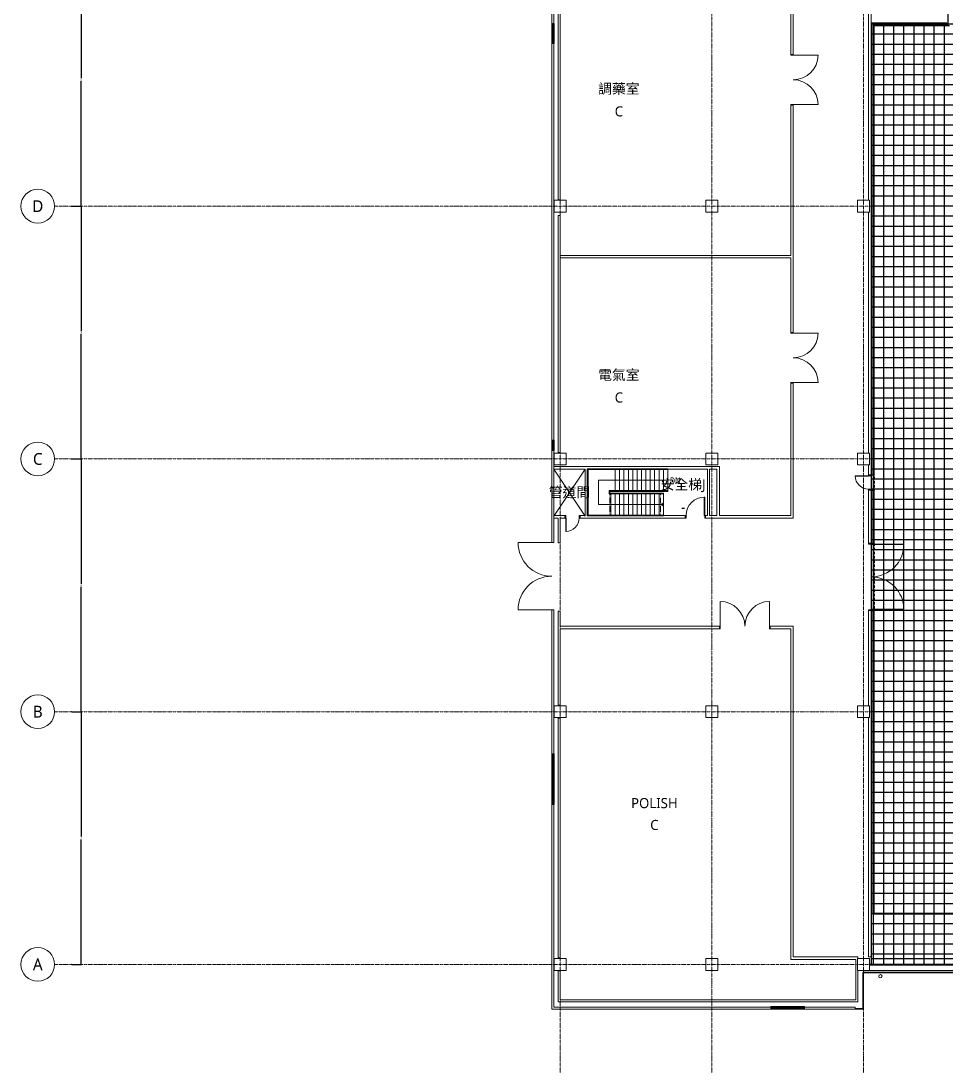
# Model space of a CAD drawing. Extents: x -32000 to 290600, y -96057 to 131250.
# Drawn here: x -32000 to 22900, y -6033 to 55995 of the extents above; entities that cross this region are included whole.
import ezdxf
from ezdxf.enums import TextEntityAlignment as Align

# ---------------------------------------------------------------- set-up
doc = ezdxf.new("R2010")
doc.units = 0
for name, pattern in [('H12PL3$0$HIDDEN', [0.4, 0.3, -0.1]), ('H12PL3$0$JJP_三點線', [0.9, 0.3, -0.15, 0, -0.15, 0, -0.15, 0, -0.15]), ('H12PL3$0$JJP_虛線(退縮線、投影線、地下室範圍、非屬本工程、圖面分區)', [0.45, 0.3, -0.15]), ('XFDP30-200K$0$HIDDEN2', [0.1875, 0.125, -0.0625])]:
    doc.linetypes.add(name, pattern=pattern)
for name, color, linetype in [('H12PL3$0$A-DIM', 252, 'Continuous'), ('H12PL3$0$A-OBJE-2D', 252, 'Continuous'), ('H12PL3$0$A-OBJE-MEP', 252, 'Continuous'), ('H12PL3$0$A-STRS', 252, 'Continuous'), ('H12PL3$0$A-TEXT', 252, 'Continuous'), ('H12PL3$0$A-WALL-EX', 252, 'Continuous'), ('H12PL3$0$A-WALL-IN', 252, 'Continuous'), ('H12PL3$0$A-ZONE', 252, 'Continuous'), ('H12PL3$0$Door', 252, 'Continuous'), ('H12PL3$0$S-COL', 252, 'Continuous'), ('H12PL3$0$S-GRID', 252, 'Continuous'), ('H12PL3$0$Window', 252, 'Continuous'), ('XFDP30-200K$0$A-Partition-Col (200K)', 1, 'Continuous'), ('XFDP30-200K$0$A-W-P1S (200K)', 2, 'Continuous'), ('XFDP30-200K$0$A-W-R1 (Rockwool) (200K)', 2, 'Continuous'), ('XFDR30-200K$0$A-R-Plan(200K)', 141, 'Continuous')]:
    doc.layers.add(name, color=color, linetype=linetype)
doc.layers.add('XFDP30-200K$0$A-Area (200K)', color=7, linetype='Continuous', plot=False)
doc.layers.add('XFDR30-200K$0$A-Area (200K)', color=171, linetype='Continuous', plot=False)
doc.styles.add('H12PL3$0$dim-txt', font='isocp.shx', dxfattribs={"width": 0.7, "bigfont": 'chineset.shx'})
doc.styles.add('H12PL3$0$Standard', font='', dxfattribs={"width": 0.8})
doc.styles.get('H12PL3$0$Standard').set_extended_font_data('Microsoft JhengHei')
doc.dimstyles.new('H12PL3$0$ARCH-dim-200MM', dxfattribs={"dimscale": 200, "dimtxt": 0.3, "dimasz": 0.1, "dimexe": 0.1, "dimexo": 0.1, "dimgap": 0.05, "dimtad": 1, "dimdec": 0, "dimlfac": 10, "dimrnd": 0.5, "dimdsep": 46, "dimtxsty": 'H12PL3$0$dim-txt', "dimblk": 'H12PL3$0$_Dot', "dimcen": 2, "dimclrd": 256, "dimclre": 256, "dimclrt": 256, "dimadec": 0, "dimazin": 0, "dimtfac": 1, "dimtix": 1, "dimtmove": 2, "dimatfit": 3, "dimldrblk": 'H12PL3$0$_OBLIQUE', "dimfxl": 1, "dimtvp": 1, "dimtolj": 1, "dimarcsym": 0})

# ---------------------------------------------------------------- blocks, each defined once
blk = doc.blocks.new('*D114')
at = {"layer": 'DEFPOINTS', "color": 0, "linetype": 'Continuous', "transparency": 16777216}
for p in [(-29000, 60000), (-29000, 45000), (-28420, 45000)]:
    blk.add_point(p, dxfattribs=at)
at = {"layer": 'H12PL3$0$A-DIM', "linetype": 'Continuous', "lineweight": -2, "transparency": 16777216}
for p, q in [((-28980, 60000), (-28400, 60000)), ((-28420, 59980), (-28420, 52588)), ((-28420, 45020), (-28420, 52412)), ((-28980, 45000), (-28400, 45000))]:
    blk.add_line(p, q, dxfattribs=at)
at = {"layer": 'H12PL3$0$A-DIM', "linetype": 'Continuous', "lineweight": 0, "transparency": 16777216, "insert": (-28420, 52500), "char_height": 60, "attachment_point": 5, "rotation": 90, "style": 'H12PL3$0$dim-txt'}
blk.add_mtext('\\A1;150000', dxfattribs=at)
blk = doc.blocks.new('H12PL3$0$_Dot')
blk = doc.blocks.new('H12PL3$0$_OBLIQUE')
at = {"color": 0, "linetype": 'ByBlock', "lineweight": -2}
blk.add_line((-0.5, -0.5), (0.5, 0.5), dxfattribs=at)
blk = doc.blocks.new('*D115')
at = {"layer": 'DEFPOINTS', "color": 0, "linetype": 'Continuous', "transparency": 16777216}
for p in [(-29000, 45000), (-29000, 30000), (-28420, 30000)]:
    blk.add_point(p, dxfattribs=at)
at = {"layer": 'H12PL3$0$A-DIM', "linetype": 'Continuous', "lineweight": -2, "transparency": 16777216}
for p, q in [((-28980, 45000), (-28400, 45000)), ((-28420, 44980), (-28420, 37588)), ((-28420, 30020), (-28420, 37412)), ((-28980, 30000), (-28400, 30000))]:
    blk.add_line(p, q, dxfattribs=at)
at = {"layer": 'H12PL3$0$A-DIM', "linetype": 'Continuous', "lineweight": 0, "transparency": 16777216, "insert": (-28420, 37500), "char_height": 60, "attachment_point": 5, "rotation": 90, "style": 'H12PL3$0$dim-txt'}
blk.add_mtext('\\A1;150000', dxfattribs=at)
blk = doc.blocks.new('*D116')
at = {"layer": 'DEFPOINTS', "color": 0, "linetype": 'Continuous', "transparency": 16777216}
for p in [(-29000, 30000), (-29000, 15000), (-28420, 15000)]:
    blk.add_point(p, dxfattribs=at)
at = {"layer": 'H12PL3$0$A-DIM', "linetype": 'Continuous', "lineweight": -2, "transparency": 16777216}
for p, q in [((-28980, 30000), (-28400, 30000)), ((-28420, 29980), (-28420, 22588)), ((-28420, 15020), (-28420, 22412)), ((-28980, 15000), (-28400, 15000))]:
    blk.add_line(p, q, dxfattribs=at)
at = {"layer": 'H12PL3$0$A-DIM', "linetype": 'Continuous', "lineweight": 0, "transparency": 16777216, "insert": (-28420, 22500), "char_height": 60, "attachment_point": 5, "rotation": 90, "style": 'H12PL3$0$dim-txt'}
blk.add_mtext('\\A1;150000', dxfattribs=at)
blk = doc.blocks.new('*D117')
at = {"layer": 'DEFPOINTS', "color": 0, "linetype": 'Continuous', "transparency": 16777216}
for p in [(-29000, 15000), (-29000, 0), (-28420, 0)]:
    blk.add_point(p, dxfattribs=at)
at = {"layer": 'H12PL3$0$A-DIM', "linetype": 'Continuous', "lineweight": -2, "transparency": 16777216}
for p, q in [((-28980, 15000), (-28400, 15000)), ((-28420, 14980), (-28420, 7588)), ((-28420, 20), (-28420, 7412)), ((-28980, 0), (-28400, 0))]:
    blk.add_line(p, q, dxfattribs=at)
at = {"layer": 'H12PL3$0$A-DIM', "linetype": 'Continuous', "lineweight": 0, "transparency": 16777216, "insert": (-28420, 7500), "char_height": 60, "attachment_point": 5, "rotation": 90, "style": 'H12PL3$0$dim-txt'}
blk.add_mtext('\\A1;150000', dxfattribs=at)
blk = doc.blocks.new('XFDP30-200K$0$TP1-50-Partition_Col-side')
blk.add_lwpolyline([(-2.5, -4), (-2.5, -3.9), (-2.6, -3.9), (-2.5, -3), (-2.5, -0.3), (-2.4, -0.2), (-0.7, -0.2), (-0.5, -0.2), (-0.1, -0.2), (0, -0.2), (0, -0.2), (0.5, -0.2), (0.6, -0.2), (2.4, -0.2), (2.5, -0.3), (2.5, -3), (2.6, -3.9), (2.5, -3.9), (2.5, -4), (2.7, -4), (2.7, 0), (-2.7, 0), (-2.7, -4)], close=True)
for points in [[(-1.6, -2.1), (-2.3, -2.1, 0.414213), (-2.4, -2.2), (-2.4, -3.6), (-2.5, -3.6), (-2.5, -2.2, -0.414213), (-2.3, -2), (-1.6, -2), (-1.6, -2.1)], [(1.6, -2.1), (2.3, -2.1, -0.414213), (2.4, -2.2), (2.4, -3.6), (2.5, -3.6), (2.5, -2.2, 0.414213), (2.3, -2), (1.6, -2), (1.6, -2.1)]]:
    blk.add_lwpolyline(points, format="xyb")
blk.add_lwpolyline([(2.2, -3.6), (-2.2, -3.6, -0.414214), (-2.3, -3.5), (-2.3, -2.6, -0.414214), (-2.2, -2.5), (-1.3, -2.5, 0.414214), (-1.1, -2.3), (-1.1, -2.2, 0.414214), (-1.3, -2.1), (-1.9, -2.1), (-1.9, -2.1), (-1.3, -2.1, -0.414214), (-1.2, -2.2), (-1.2, -2.3, -0.414214), (-1.3, -2.4), (-2.2, -2.4, 0.414214), (-2.4, -2.6), (-2.4, -3.5, 0.414214), (-2.2, -3.6), (2.2, -3.6, 0.414214), (2.4, -3.5), (2.4, -2.6, 0.414214), (2.2, -2.4), (1.3, -2.4, -0.414214), (1.2, -2.3), (1.2, -2.2, -0.414214), (1.3, -2.1), (1.9, -2.1), (1.9, -2.1), (1.3, -2.1, 0.414214), (1.1, -2.2), (1.1, -2.3, 0.414214), (1.3, -2.5), (2.2, -2.5, -0.414214), (2.3, -2.6), (2.3, -3.5, -0.414214)], format="xyb", close=True)
blk = doc.blocks.new('XFDP30-200K')
at = {"layer": 'XFDP30-200K$0$A-Area (200K)'}
blk.add_lwpolyline([(174600, 89650), (43650, 89650), (43650, 85450), (18450, 85450), (18450, 60390), (23000, 60390), (23000, 55815), (18449, 55815), (18449, 350), (127550, 350), (127550, -2100), (150850, -2100), (150850, 350), (174600, 350)], close=True, dxfattribs=at)
at = {"layer": 'XFDP30-200K$0$A-W-P1S (200K)'}
for p, q in [((18575, 55765), (23050, 55765)), ((18575, 29050), (18575, 55765)), ((18625, 55715), (23100, 55715)), ((18625, 29050), (18625, 55715)), ((18450, 29050), (18625, 29050)), ((18450, 28150), (18625, 28150)), ((18575, 25000), (18575, 28150)), ((18625, 25000), (18625, 28150)), ((18450, 25000), (18625, 25000)), ((18450, 21000), (18625, 21000)), ((18575, 2975), (18575, 21000)), ((18625, 3025), (18625, 21000)), ((167375, 2975, 0), (18575, 2975)), ((167375, 3025, 0), (18625, 3025))]:
    blk.add_line(p, q, dxfattribs=at)
at = {"layer": 'XFDP30-200K$0$A-W-P1S (200K)', "linetype": 'XFDP30-200K$0$HIDDEN2'}
for p, q in [((18575, 29050), (18575, 28150)), ((18625, 29050), (18625, 28150)), ((18575, 25000), (18575, 21000)), ((18625, 25000), (18625, 21000))]:
    blk.add_line(p, q, dxfattribs=at)
at = {"layer": 'XFDP30-200K$0$A-W-R1 (Rockwool) (200K)'}
for p, q in [((18350, 25, 0), (26050, 25, 0)), ((18350, -25, 0), (26050, -25, 0))]:
    blk.add_line(p, q, dxfattribs=at)
at = {"layer": 'XFDP30-200K$0$A-Partition-Col (200K)', "xscale": -10, "yscale": 10, "zscale": 10, "rotation": 90}
blk.add_blockref('XFDP30-200K$0$TP1-50-Partition_Col-side', (18350, 0, 0), dxfattribs=at)
blk = doc.blocks.new('XFDR30-200K')
at = {"layer": 'XFDR30-200K$0$A-Area (200K)', "elevation": 0}
blk.add_lwpolyline([(22950, 55865), (18449, 55865), (18450, 25), (26050, 25)], dxfattribs=at)
at = {"layer": 'XFDR30-200K$0$A-R-Plan(200K)'}
for p, q in [((174600, 55800), (18449, 55800)), ((18600, 25, 0), (18600, 55800)), ((19200, 25, 0), (19200, 55800)), ((19800, 25, 0), (19800, 55800)), ((20400, 25, 0), (20400, 55800)), ((21000, 25, 0), (21000, 55800)), ((21600, 25, 0), (21600, 55800)), ((22200, 25, 0), (22200, 55800)), ((22800, 25, 0), (22800, 55800)), ((174600, 55200), (18449, 55200)), ((174600, 54600), (18449, 54600)), ((174600, 54000), (18449, 54000)), ((174600, 53400), (18449, 53400)), ((174600, 52800), (18449, 52800)), ((174600, 52200), (18449, 52200)), ((174600, 51600), (18449, 51600)), ((174600, 51000), (18449, 51000)), ((174600, 50400), (18449, 50400)), ((174600, 49800), (18449, 49800)), ((174600, 49200), (18449, 49200)), ((174600, 48600), (18449, 48600)), ((109800, 48000), (18449, 48000)), ((109800, 47400), (18449, 47400)), ((109800, 46800), (18449, 46800)), ((109800, 46200), (18449, 46200)), ((109800, 45600), (18449, 45600)), ((126600, 45000), (18449, 45000)), ((174600, 44400), (18449, 44400)), ((174600, 43800), (18449, 43800)), ((174600, 43200), (18449, 43200)), ((174600, 42600), (18449, 42600)), ((174600, 42000), (18449, 42000)), ((174600, 41400), (18449, 41400)), ((174600, 40800), (18449, 40800)), ((174600, 40200), (18449, 40200)), ((174600, 39600), (18449, 39600)), ((174600, 39000), (18449, 39000)), ((174600, 38400), (18449, 38400)), ((174600, 37800), (18449, 37800)), ((174600, 37200), (18449, 37200)), ((174600, 36600), (18449, 36600)), ((174600, 36000), (18449, 36000)), ((174600, 35400), (18449, 35400)), ((174600, 34800), (18449, 34800)), ((174600, 34200), (18449, 34200)), ((174600, 33600), (18449, 33600)), ((174600, 33000), (18449, 33000)), ((174600, 32400), (18449, 32400)), ((174600, 31800), (18449, 31800)), ((174600, 31200), (18449, 31200)), ((174600, 30600), (18449, 30600)), ((34200, 30000), (18449, 30000)), ((174600, 29400), (18449, 29400)), ((174600, 28800), (18449, 28800)), ((174600, 28200), (18449, 28200)), ((174600, 27600), (18449, 27600)), ((174600, 27000), (18449, 27000)), ((174600, 26400), (18449, 26400)), ((174600, 25800), (18449, 25800)), ((174600, 25200), (18449, 25200)), ((174600, 24600), (18449, 24600)), ((174600, 24000), (18449, 24000)), ((174600, 23400), (18449, 23400)), ((174600, 22800), (18449, 22800)), ((174600, 22200), (18449, 22200)), ((174600, 21600), (18449, 21600)), ((174600, 21000), (18449, 21000)), ((174600, 20400), (18449, 20400)), ((174600, 19800), (18449, 19800)), ((174600, 19200), (18449, 19200)), ((174600, 18600), (18449, 18600)), ((174600, 18000), (18449, 18000)), ((174600, 17400), (18449, 17400)), ((174600, 16800), (18449, 16800)), ((174600, 16200), (18449, 16200)), ((174600, 15600), (18449, 15600)), ((126600, 15000), (18449, 15000)), ((174600, 14400), (18449, 14400)), ((174600, 13800), (18449, 13800)), ((166200, 13200), (18449, 13200)), ((166200, 12600), (18449, 12600)), ((166200, 12000), (18449, 12000)), ((166200, 11400), (18449, 11400)), ((166200, 10800), (18449, 10800)), ((166200, 10200), (18449, 10200)), ((166200, 9600), (18449, 9600)), ((166200, 9000), (18449, 9000)), ((166200, 8400), (18449, 8400)), ((166200, 7800), (18449, 7800)), ((166200, 7200), (18449, 7200)), ((166200, 6600), (18449, 6600)), ((166200, 6000), (18449, 6000)), ((166200, 5400), (18449, 5400)), ((166200, 4800), (18449, 4800)), ((166200, 4200), (18449, 4200)), ((166200, 3600), (18449, 3600)), ((166200, 3000), (18449, 3000)), ((166200, 2400), (18449, 2400)), ((166200, 1800), (18449, 1800)), ((166200, 1200), (18449, 1200)), ((166200, 600), (18449, 600))]:
    blk.add_line(p, q, dxfattribs=at)
blk = doc.blocks.new('H12PL3')
at = {"layer": 'H12PL3$0$A-OBJE-2D', "lineweight": 0}
for p, q in [((-380, 26602.5), (1475, 29400)), ((1475, 26602.5), (-380, 29400))]:
    blk.add_line(p, q, dxfattribs=at)
at = {"layer": 'H12PL3$0$A-OBJE-MEP', "lineweight": 0, "flags": 128}
blk.add_lwpolyline([(19095, -700, 1), (18905, -700, 1)], format="xyb", close=True, dxfattribs=at)
at = {"layer": 'H12PL3$0$A-OBJE-MEP', "lineweight": 0}
blk.add_circle((19000, -700), 100, dxfattribs=at)
at = {"layer": 'H12PL3$0$A-STRS', "lineweight": 0}
for p, q in [((3265, 29420), (1605, 29420)), ((1605, 29420), (1605, 26620)), ((1655, 26670), (1655, 29370)), ((1655, 29370), (3265, 29370)), ((3265, 29370), (1655, 29370)), ((1655, 29370), (1655, 26670)), ((3265, 29370), (1655, 29370)), ((1655, 29370), (1655, 26670)), ((3265, 29370), (3265, 29420)), ((6385, 29420), (3265, 29420)), ((3265, 29420), (3265, 29370)), ((3265, 29370), (6385, 29370)), ((6385, 29370), (3265, 29370)), ((3265, 29370), (3265, 28120)), ((3265, 29370), (3265, 28120)), ((3265, 28120), (3265, 29370)), ((3525, 29370), (3265, 29370)), ((3265, 29370), (3265, 28120)), ((3525, 29370), (3525, 28120)), ((3525, 28120), (3525, 29370)), ((3525, 29370), (3525, 28120)), ((3785, 29370), (3525, 29370)), ((3785, 29370), (3785, 28120)), ((3785, 28120), (3785, 29370)), ((3785, 29370), (3785, 28120)), ((4045, 29370), (3785, 29370)), ((4045, 29370), (4045, 28120)), ((4045, 28120), (4045, 29370)), ((4045, 29370), (4045, 28120)), ((4305, 29370), (4045, 29370)), ((4305, 29370), (4305, 28120)), ((4305, 28120), (4305, 29370)), ((4305, 29370), (4305, 28120)), ((4565, 29370), (4305, 29370)), ((4565, 29370), (4565, 28120)), ((4565, 28120), (4565, 29370)), ((4565, 29370), (4565, 28120)), ((4825, 29370), (4565, 29370)), ((4825, 29370), (4825, 28120)), ((4825, 28120), (4825, 29370)), ((4825, 29370), (4825, 28120)), ((5085, 29370), (4825, 29370)), ((5085, 29370), (5085, 28120)), ((5085, 28120), (5085, 29370)), ((5085, 29370), (5085, 28120)), ((5345, 29370), (5085, 29370)), ((5345, 29370), (5345, 28120)), ((5345, 28120), (5345, 29370)), ((5345, 29370), (5345, 28120)), ((5605, 29370), (5345, 29370)), ((5605, 29370), (5605, 28120)), ((5605, 28120), (5605, 29370)), ((5605, 29370), (5605, 28120)), ((5865, 29370), (5605, 29370)), ((5865, 29370), (5865, 28120)), ((5865, 28120), (5865, 29370)), ((5865, 29370), (5865, 28120)), ((6125, 29370), (5865, 29370)), ((6125, 29370), (6125, 28120)), ((6125, 28120), (6125, 29370)), ((6125, 29370), (6125, 28120)), ((6385, 29370), (6125, 29370)), ((6385, 29370), (6385, 29420)), ((6385, 28120), (6385, 29370)), ((6385, 28120), (6385, 29370)), ((2280, 27295), (2280, 28745)), ((2280, 28745), (3265, 28745)), ((3265, 28745), (6125, 28745)), ((6125, 28745), (6385, 28745)), ((3265, 28120), (2905, 28120)), ((2905, 28120), (2905, 27920)), ((2905, 27920), (2905, 28120)), ((2905, 28120), (3265, 28120)), ((2905, 27920), (2905, 28120)), ((2905, 28120), (3265, 28120)), ((2905, 27920), (3005, 27920)), ((2937.34, 27920), (2905, 27920)), ((3005, 27920), (2905, 27920)), ((3005, 27920), (2937.34, 27920)), ((2955, 27970), (2955, 28070)), ((2955, 28070), (3265, 28070)), ((3005, 27970), (2955, 27970)), ((6125, 27970), (3005, 27970)), ((3005, 27970), (3005, 27920)), ((3005, 27920), (3005, 27970)), ((3005, 27920), (6125, 27920)), ((6125, 27920), (3005, 27920)), ((3005, 26670), (3005, 27920)), ((3005, 26670), (3005, 27920)), ((3005, 26670), (3005, 27920)), ((3265, 27920), (3005, 27920)), ((3005, 27920), (3005, 26670)), ((3005, 26670), (3005, 27920)), ((3265, 28070), (3265, 28120)), ((6385, 28120), (3265, 28120)), ((3265, 28120), (3265, 28070)), ((3265, 28120), (6385, 28120)), ((3265, 28120), (3525, 28120)), ((3265, 28070), (6385, 28070)), ((3265, 26670), (3265, 27920)), ((3525, 27920), (3265, 27920)), ((3265, 27920), (3265, 26670)), ((3265, 26670), (3265, 27920)), ((3525, 28120), (3785, 28120)), ((3525, 26670), (3525, 27920)), ((3785, 27920), (3525, 27920)), ((3525, 27920), (3525, 26670)), ((3525, 26670), (3525, 27920)), ((3785, 28120), (4045, 28120)), ((3785, 26670), (3785, 27920)), ((4045, 27920), (3785, 27920)), ((3785, 27920), (3785, 26670)), ((3785, 26670), (3785, 27920)), ((4045, 28120), (4305, 28120)), ((4045, 26670), (4045, 27920)), ((4305, 27920), (4045, 27920)), ((4045, 27920), (4045, 26670)), ((4045, 26670), (4045, 27920)), ((4305, 28120), (4565, 28120)), ((4305, 26670), (4305, 27920)), ((4565, 27920), (4305, 27920)), ((4305, 27920), (4305, 26670)), ((4305, 26670), (4305, 27920)), ((4565, 28120), (4825, 28120)), ((4565, 26670), (4565, 27920)), ((4825, 27920), (4565, 27920)), ((4565, 27920), (4565, 26670)), ((4565, 26670), (4565, 27920)), ((4825, 28120), (5085, 28120)), ((4825, 26670), (4825, 27920)), ((5085, 27920), (4825, 27920)), ((4825, 27920), (4825, 26670)), ((4825, 26670), (4825, 27920)), ((5085, 28120), (5345, 28120)), ((5085, 26670), (5085, 27920)), ((5345, 27920), (5085, 27920)), ((5085, 27920), (5085, 26670)), ((5085, 26670), (5085, 27920)), ((5345, 28120), (5605, 28120)), ((5345, 26670), (5345, 27920)), ((5605, 27920), (5345, 27920)), ((5345, 27920), (5345, 26670)), ((5345, 26670), (5345, 27920)), ((5605, 28120), (5865, 28120)), ((5605, 26670), (5605, 27920)), ((5865, 27920), (5605, 27920)), ((5605, 27920), (5605, 26670)), ((5605, 26670), (5605, 27920)), ((5865, 28120), (6125, 28120)), ((5865, 26670), (5865, 27920)), ((6125, 27920), (5865, 27920)), ((5865, 27920), (5865, 26670)), ((5865, 26670), (5865, 27920)), ((6125, 28120), (6385, 28120)), ((6125, 27920), (6125, 27970)), ((6125, 26670), (6125, 27920)), ((6125, 26670), (6125, 27920)), ((6385, 28070), (6385, 28120)), ((3005, 27295), (2280, 27295)), ((5865, 27295), (3005, 27295)), ((6125, 27295), (5865, 27295)), ((6125, 27295), (6025, 27370)), ((6025, 27220), (6125, 27295)), ((1605, 26620), (3005, 26620)), ((3005, 26670), (1655, 26670)), ((1655, 26670), (2937.34, 26670)), ((1655, 26670), (3005, 26670)), ((2937.34, 26670), (3005, 26670)), ((6125, 26670), (3005, 26670)), ((3005, 26670), (3005, 26620)), ((3005, 26620), (3005, 26670)), ((3005, 26670), (6125, 26670)), ((3005, 26670), (3265, 26670)), ((3005, 26620), (6125, 26620)), ((3265, 26670), (3525, 26670)), ((3525, 26670), (3785, 26670)), ((3785, 26670), (4045, 26670)), ((4045, 26670), (4305, 26670)), ((4305, 26670), (4565, 26670)), ((4565, 26670), (4825, 26670)), ((4825, 26670), (5085, 26670)), ((5085, 26670), (5345, 26670)), ((5345, 26670), (5605, 26670)), ((5605, 26670), (5865, 26670)), ((5865, 26670), (6125, 26670)), ((6125, 26620), (6125, 26670))]:
    blk.add_line(p, q, dxfattribs=at)
at = {"layer": 'H12PL3$0$A-STRS', "linetype": 'H12PL3$0$JJP_虛線(退縮線、投影線、地下室範圍、非屬本工程、圖面分區)', "lineweight": 0}
for p, q in [((3265, 29370), (3265, 28120)), ((2937.34, 27920), (2937.34, 26670)), ((5945.91, 27920), (5945.91, 26670))]:
    blk.add_line(p, q, dxfattribs=at)
at = {"layer": 'H12PL3$0$A-STRS', "lineweight": 0, "flags": 128}
blk.add_lwpolyline([(6385, 28770, 1), (6385, 28720, 1)], format="xyb", close=True, dxfattribs=at)
at = {"layer": 'H12PL3$0$A-WALL-EX', "lineweight": 0}
for p, q in [((-500, 55850), (-380, 55850)), ((-500, 55850), (-500, 54650)), ((-380, 54650), (-380, 55850)), ((-500, 54650), (-380, 54650)), ((-500, 31110), (-380, 31110)), ((-500, 31110), (-500, 30510)), ((-380, 30510), (-380, 31110)), ((-500, 30510), (-380, 30510)), ((-500, 25040), (-385, 25040)), ((-385, 25040), (-380, 25040)), ((-500, 21040), (-385, 21040)), ((-385, 21040), (-380, 21040)), ((-500, 12500), (-380, 12500)), ((-500, 12500), (-500, 9500)), ((-380, 9500), (-380, 12500)), ((-500, 9500), (-380, 9500)), ((68150, -465), (18000, -465)), ((12500, -2650), (12500, -2530)), ((14500, -2530), (12500, -2530)), ((12500, -2650), (14500, -2650)), ((14500, -2650), (14500, -2530))]:
    blk.add_line(p, q, dxfattribs=at)
at = {"layer": 'H12PL3$0$A-WALL-EX', "lineweight": 0, "flags": 128}
for points in [[(-500, 64950), (-500, 55850)], [(-380, 55850), (-380, 64950)], [(-500, 54650), (-500, 31110)], [(-380, 31110), (-380, 54650)], [(-500, 30510), (-500, 25040)], [(-380, 25040), (-380, 30510)], [(-500, 21040), (-500, 12500)], [(-380, 12500), (-380, 21040)], [(-500, 9500), (-500, -2650)], [(-380, -2530), (-380, 9500)], [(18000, -482.5), (17965, -482.5)], [(17965, -482.5), (17965, -2615)], [(68150, -350), (18000, -350)], [(18000, -465), (18000, -350)], [(18000, -482.5), (18000, -465)], [(18000, -500), (68150, -500)], [(18000, -500), (68150, -500)], [(18000, -500), (68150, -500)], [(18000, -500), (68150, -500)], [(18000, -500), (68150, -500)], [(18000, -500), (68150, -500)], [(18000, -2650), (18000, -500)], [(-500, -2650), (-380, -2650)], [(12500, -2530), (-380, -2530)], [(-380, -2650), (12500, -2650)], [(17500, -2530), (14500, -2530)], [(14500, -2650), (17500, -2650)], [(17500, -2650), (17500, -2530)], [(17965, -2615), (17500, -2615)], [(17500, -2615), (17500, -2650)], [(17500, -2650), (17965, -2650)], [(17965, -2650), (18000, -2650)]]:
    blk.add_lwpolyline(points, dxfattribs=at)
at = {"layer": 'H12PL3$0$A-WALL-IN', "lineweight": 0}
for p, q in [((13685, 54000), (13685, 54043)), ((13835, 54000), (13685, 54000)), ((13835, 54000), (13835, 54043)), ((13685, 51000), (13685, 50957)), ((13835, 51000), (13685, 51000)), ((13835, 51000), (13835, 50957)), ((13685, 37500), (13685, 37543)), ((13835, 37500), (13685, 37500)), ((13835, 37500), (13835, 37543)), ((13685, 34500), (13685, 34457)), ((13835, 34500), (13685, 34500)), ((13835, 34500), (13835, 34457)), ((18300, 29050), (18450, 29050)), ((18300, 28150), (18450, 28150)), ((280, 26490), (280, 26640)), ((1180, 26490), (1180, 26640)), ((7425, 26640), (7425, 26490)), ((8625, 26640), (8625, 26490)), ((18450, 25000), (18300, 25000)), ((18450, 21000), (18300, 21000)), ((9460, 20075), (9417, 20075)), ((9460, 19925), (9417, 19925)), ((9460, 20075), (9460, 19925)), ((12460, 20075), (12503, 20075)), ((12460, 20075), (12460, 19925)), ((12460, 19925), (12503, 19925))]:
    blk.add_line(p, q, dxfattribs=at)
at = {"layer": 'H12PL3$0$A-WALL-IN', "lineweight": 0, "flags": 128}
for points in [[(18450, 29050), (18450, 85450)], [(13835, 54000), (13835, 62575)], [(13685, 60450), (13685, 54000)], [(18300, 59650), (18300, 45350)], [(-113, 56925), (-113, 45385)], [(0, 45385), (0, 56925)], [(13685, 51000), (13685, 42075)], [(13835, 37500), (13835, 51000)], [(-113, 45385), (0, 45385)], [(0, 44450), (-113, 44450)], [(-113, 44450), (-113, 30385)], [(0, 42075), (0, 44450)], [(18300, 44650), (18300, 30350)], [(13685, 42075), (0, 42075)], [(0, 30385), (0, 41925)], [(0, 41925), (13685, 41925)], [(13685, 41925), (13685, 37500)], [(13685, 34500), (13685, 26640)], [(13835, 26640), (13835, 34500)], [(-113, 30385), (0, 30385)], [(9450, 29550), (-380, 29550)], [(-380, 29550), (-380, 29400)], [(-380, 29400), (1475, 29400)], [(1475, 29400), (1475, 26640)], [(1625, 26640), (1625, 29400)], [(1625, 29400), (8750, 29400)], [(8750, 29400), (8750, 26640)], [(8862.5, 26640), (8862.5, 29400)], [(8862.5, 29400), (9300, 29400)], [(9300, 29400), (9300, 26640)], [(9450, 29550), (9450, 29400)], [(9450, 26640), (9450, 29400)], [(18300, 29650), (18300, 29050)], [(18300, 28150), (18300, 25000)], [(18450, 25000), (18450, 28150)], [(280, 26640), (-380, 26640)], [(-380, 26640), (-380, 26490)], [(-380, 26490), (-112.5, 26490)], [(-112.5, 26490), (-112.5, 25025)], [(0, 25025), (0, 26490)], [(0, 26490), (280, 26490)], [(1475, 26640), (1180, 26640)], [(1180, 26490), (7425, 26490)], [(7425, 26640), (1625, 26640)], [(8750, 26640), (8625, 26640)], [(8625, 26490), (13835, 26490)], [(9300, 26640), (8862.5, 26640)], [(13685, 26640), (9450, 26640)], [(13835, 26490), (13835, 26640)], [(-112.5, 25025), (0, 25025)], [(0, 20975), (-112.5, 20975)], [(-112.5, 20975), (-112.5, 15385)], [(0, 20075), (0, 20975)], [(18300, 21000), (18300, 15350)], [(18450, 450), (18450, 21000)], [(9460, 20075), (0, 20075)], [(0, 15385), (0, 19925)], [(0, 19925), (9460, 19925)], [(13835, 20075), (12460, 20075)], [(12460, 19925), (13685, 19925)], [(13685, 19925), (13685, 300)], [(13835, 20075), (13835, 19925)], [(13835, 450), (13835, 19925)], [(-112.5, 15385), (0, 15385)], [(0, 14615), (-112.5, 14615)], [(-112.5, 14615), (-112.5, 385)], [(0, 385), (0, 14615)], [(18300, 14650), (18300, 450)], [(-112.5, 385), (0, 385)], [(13685, 300), (13835, 300)], [(17662.5, 450), (13835, 450)], [(13835, 300), (17550, 300)], [(17550, 300), (17550, -2100)], [(17662.5, 350), (17662.5, 450)], [(18300, 450), (18450, 450)], [(0, -385), (-112.5, -385)], [(-112.5, -385), (-112.5, -2100)], [(0, -2100), (0, -385)], [(17662.5, -2212.5), (17662.5, -350)], [(-112.5, -2212.5), (-112.5, -2100)], [(-112.5, -2212.5), (17550, -2212.5)], [(17550, -2100), (0, -2100)], [(17662.5, -2212.5), (17550, -2212.5)]]:
    blk.add_lwpolyline(points, dxfattribs=at)
at = {"layer": 'H12PL3$0$Door', "lineweight": 0}
for p, q in [((13685, 54000), (13685, 54043)), ((13685, 54000), (13685, 54043)), ((13685, 53968), (13685, 54000)), ((13685, 54000), (13835, 54000)), ((13835, 54000), (13685, 54000)), ((13835, 54000), (13685, 54000)), ((13835, 53968), (13685, 53968)), ((13835, 54000), (13835, 54043)), ((13835, 54000), (13835, 54043)), ((13835, 54000), (13835, 53968)), ((13835, 53968), (15303, 53968)), ((13685, 51000), (13685, 51032)), ((13685, 51032), (13835, 51032)), ((13835, 51000), (13685, 51000)), ((13835, 51000), (13685, 51000)), ((13835, 51000), (13685, 51000)), ((13685, 51000), (13685, 50957)), ((13685, 51000), (13685, 50957)), ((13835, 51032), (13835, 51000)), ((13835, 51032), (15303, 51032)), ((13835, 51000), (13835, 50957)), ((13835, 51000), (13835, 50957)), ((13685, 37500), (13685, 37543)), ((13685, 37500), (13685, 37543)), ((13685, 37468), (13685, 37500)), ((13685, 37500), (13835, 37500)), ((13835, 37500), (13685, 37500)), ((13835, 37500), (13685, 37500)), ((13835, 37468), (13685, 37468)), ((13835, 37500), (13835, 37543)), ((13835, 37500), (13835, 37543)), ((13835, 37500), (13835, 37468)), ((13835, 37468), (15303, 37468)), ((13685, 34500), (13685, 34532)), ((13685, 34532), (13835, 34532)), ((13835, 34500), (13685, 34500)), ((13835, 34500), (13685, 34500)), ((13835, 34500), (13685, 34500)), ((13685, 34500), (13685, 34457)), ((13685, 34500), (13685, 34457)), ((13835, 34532), (13835, 34500)), ((13835, 34532), (15303, 34532)), ((13835, 34500), (13835, 34457)), ((13835, 34500), (13835, 34457)), ((18300, 29000), (17500, 29000)), ((17500, 29000), (17500, 28970)), ((17500, 28970), (18300, 28970)), ((18300, 29000), (18300, 29050)), ((18300, 29050), (18450, 29050)), ((18300, 28970), (18300, 29000)), ((18450, 29000), (18300, 29000)), ((18450, 29050), (18450, 29000)), ((18300, 28150), (18300, 28200)), ((18300, 28200), (18450, 28200)), ((18450, 28150), (18300, 28150)), ((18450, 28200), (18450, 28150)), ((8575, 27740), (8545, 27740)), ((8545, 27740), (8545, 26640)), ((8575, 26640), (8575, 27740)), ((280, 26490), (280, 26640)), ((280, 26640), (330, 26640)), ((330, 26490), (280, 26490)), ((330, 26640), (330, 26490)), ((330, 26490), (330, 25690)), ((360, 26490), (330, 26490)), ((360, 25690), (360, 26490)), ((1130, 26490), (1130, 26640)), ((1130, 26640), (1180, 26640)), ((1180, 26490), (1130, 26490)), ((1180, 26640), (1180, 26490)), ((7425, 26640), (7475, 26640)), ((7425, 26490), (7425, 26640)), ((7475, 26490), (7425, 26490)), ((7475, 26640), (7475, 26490)), ((8545, 26640), (8575, 26640)), ((8575, 26640), (8625, 26640)), ((8575, 26490), (8575, 26640)), ((8625, 26490), (8575, 26490)), ((8625, 26640), (8625, 26490)), ((330, 25690), (360, 25690)), ((-500, 25040), (-2500, 25040)), ((-500, 25040), (-385, 25040)), ((-500, 25040), (-385, 25040)), ((-385, 25040), (-380, 25040)), ((18450, 25000), (18300, 25000)), ((18300, 25000), (18300, 24950)), ((18300, 24950), (18450, 24950)), ((18450, 24950), (18450, 25000)), ((20400, 24950), (18450, 24950)), ((18450, 24950), (18450, 24920)), ((18450, 24920), (20400, 24920)), ((20400, 24920), (20400, 24950)), ((9492, 20075), (9492, 21543)), ((12428, 20075), (12428, 21543)), ((-500, 21040), (-2500, 21040)), ((-500, 21040), (-385, 21040)), ((-500, 21040), (-385, 21040)), ((-385, 21040), (-380, 21040)), ((18450, 21050), (18300, 21050)), ((18300, 21050), (18300, 21000)), ((18300, 21000), (18450, 21000)), ((20400, 21080), (18450, 21080)), ((18450, 21080), (18450, 21050)), ((18450, 21050), (20400, 21050)), ((18450, 21000), (18450, 21050)), ((20400, 21050), (20400, 21080)), ((9460, 20075), (9417, 20075)), ((9460, 20075), (9417, 20075)), ((9460, 19925), (9417, 19925)), ((9460, 19925), (9417, 19925)), ((9460, 20075), (9492, 20075)), ((9460, 19925), (9460, 20075)), ((9460, 20075), (9460, 19925)), ((9460, 20075), (9460, 19925)), ((9492, 19925), (9460, 19925)), ((9492, 20075), (9492, 19925)), ((12428, 19925), (12428, 20075)), ((12428, 20075), (12460, 20075)), ((12460, 19925), (12428, 19925)), ((12460, 20075), (12460, 19925)), ((12460, 20075), (12460, 19925)), ((12460, 20075), (12460, 19925)), ((12460, 20075), (12503, 20075)), ((12460, 20075), (12503, 20075)), ((12460, 19925), (12503, 19925)), ((12460, 19925), (12503, 19925))]:
    blk.add_line(p, q, dxfattribs=at)
for centre, radius, start, end in [((13835, 53968), 1468, 270, 0), ((13835, 51032), 1468, 0, 90), ((13835, 37468), 1468, 270, 0), ((13835, 34532), 1468, 0, 90), ((18300, 29000), 800, 180, 270), ((8575, 26640), 1100, 90, 180), ((330, 26490), 800, 270, 0), ((-500, 25040), 2000, 180, 270), ((18450, 24950), 1950, 270, 0), ((-500, 21040), 2000, 90, 180), ((18450, 21050), 1950, 0, 90), ((9492, 20075), 1468, 0, 90), ((12428, 20075), 1468, 90, 180)]:
    blk.add_arc(centre, radius, start, end, dxfattribs=at)
at = {"layer": 'H12PL3$0$S-COL', "lineweight": 0, "flags": 128}
for points in [[(-350, 44650), (350, 44650), (350, 45350), (-350, 45350)], [(8650, 44650), (9350, 44650), (9350, 45350), (8650, 45350)], [(17650, 44650), (18350, 44650), (18350, 45350), (17650, 45350)], [(-350, 29650), (350, 29650), (350, 30350), (-350, 30350)], [(8650, 29650), (9350, 29650), (9350, 30350), (8650, 30350)], [(17650, 29650), (18350, 29650), (18350, 30350), (17650, 30350)], [(-350, 14650), (350, 14650), (350, 15350), (-350, 15350)], [(8650, 14650), (9350, 14650), (9350, 15350), (8650, 15350)], [(17650, 14650), (18350, 14650), (18350, 15350), (17650, 15350)], [(-350, -350), (350, -350), (350, 350), (-350, 350)], [(8650, -350), (9350, -350), (9350, 350), (8650, 350)]]:
    blk.add_lwpolyline(points, close=True, dxfattribs=at)
blk.add_lwpolyline([(18350, -350), (18350, 350), (17650, 350), (17650, -350), (18000, -350)], dxfattribs=at)
at = {"layer": 'H12PL3$0$S-GRID', "linetype": 'H12PL3$0$JJP_三點線', "lineweight": 0}
for p, q in [((0, 128250), (0, -28000)), ((9000, 128250), (9000, -28000)), ((18000, 128250), (18000, -28000)), ((-29000, 45000), (-30000, 45000)), ((-29000, 45000), (289600, 45000)), ((-29000, 30000), (-30000, 30000)), ((-29000, 30000), (289600, 30000)), ((-29000, 15000), (-30000, 15000)), ((-29000, 15000), (289600, 15000)), ((-29000, 0), (-30000, 0)), ((-29000, 0), (289600, 0))]:
    blk.add_line(p, q, dxfattribs=at)
at = {"layer": 'H12PL3$0$S-GRID', "lineweight": 0}
for centre in [(-31000, 45000), (-31000, 30000), (-31000, 15000), (-31000, 0)]:
    blk.add_circle(centre, 1000, dxfattribs=at)
at = {"layer": 'H12PL3$0$S-GRID', "linetype": 'H12PL3$0$JJP_三點線', "lineweight": 0}
for p in [(-29000, 45000), (-29000, 45000), (-29000, 30000), (-29000, 30000), (-29000, 15000), (-29000, 15000), (-29000, 0), (-29000, 0)]:
    blk.add_point(p, dxfattribs=at)
at = {"layer": 'H12PL3$0$Window', "lineweight": 0}
for p, q in [((-450, 55850), (-350, 55850)), ((-450, 55850), (-450, 55800)), ((-350, 55850), (-350, 55800)), ((-450, 54700), (-450, 55800)), ((-450, 55800), (-350, 55800)), ((-350, 54700), (-350, 55800)), ((-450, 54700), (-350, 54700)), ((-450, 54650), (-450, 54700)), ((-450, 54650), (-350, 54650)), ((-350, 54650), (-350, 54700)), ((-450, 31110), (-350, 31110)), ((-450, 31110), (-450, 31060)), ((-450, 30560), (-450, 31060)), ((-450, 31060), (-350, 31060)), ((-350, 31110), (-350, 31060)), ((-350, 30560), (-350, 31060)), ((-450, 30560), (-350, 30560)), ((-450, 30510), (-450, 30560)), ((-450, 30510), (-350, 30510)), ((-350, 30510), (-350, 30560)), ((-450, 12500), (-350, 12500)), ((-450, 12500), (-450, 12450)), ((-450, 9550), (-450, 12450)), ((-450, 12450), (-350, 12450)), ((-350, 12500), (-350, 12450)), ((-350, 9550), (-350, 12450)), ((-450, 9550), (-350, 9550)), ((-450, 9500), (-450, 9550)), ((-450, 9500), (-350, 9500)), ((-350, 9500), (-350, 9550)), ((12500, -2600), (12500, -2500)), ((12500, -2500), (12550, -2500)), ((12500, -2600), (12550, -2600)), ((14450, -2500), (12550, -2500)), ((12550, -2600), (12550, -2500)), ((14450, -2600), (12550, -2600)), ((14450, -2600), (14450, -2500)), ((14500, -2500), (14450, -2500)), ((14500, -2600), (14450, -2600)), ((14500, -2600), (14500, -2500))]:
    blk.add_line(p, q, dxfattribs=at)
at = {"layer": 'H12PL3$0$Window', "linetype": 'H12PL3$0$HIDDEN', "lineweight": 0}
for p, q in [((-400, 54700), (-400, 55800)), ((-400, 30560), (-400, 31060)), ((-400, 9550), (-400, 12450)), ((14450, -2550), (12550, -2550))]:
    blk.add_line(p, q, dxfattribs=at)
blk.add_blockref('XFDP30-200K', (0, 0))
at = {"layer": 'H12PL3$0$A-TEXT', "linetype": 'Continuous', "lineweight": 0, "insert": (6508.79, 28705.35), "char_height": 400, "attachment_point": 4, "style": 'H12PL3$0$Standard'}
blk.add_mtext('\\A1;DN', dxfattribs=at)
at = {"layer": 'H12PL3$0$A-ZONE', "style": 'H12PL3$0$Standard'}
for s, p in [('調藥室', (3481.62, 52271)), ('C', (3481.62, 50926.83)), ('電氣室', (3481.62, 35291)), ('C', (3481.62, 33946.83)), ('安全梯J', (7297.91, 28785.24)), ('管道間', (547.5, 28323.8)), ('-', (7297.91, 27443.35)), ('POLISH', (5589.12, 9874.12)), ('C', (5589.12, 8576.83))]:
    blk.add_text(s, height=600, dxfattribs=at).set_placement(p, align=Align.TOP_CENTER)
at = {"layer": 'H12PL3$0$S-GRID', "style": 'H12PL3$0$Standard'}
for s, p in [('D', (-31000, 45350)), ('C', (-31000, 30350)), ('B', (-31000, 15350)), ('A', (-31000, 350))]:
    blk.add_text(s, height=700, dxfattribs=at).set_placement(p, align=Align.TOP_CENTER)
at = {"layer": 'H12PL3$0$A-DIM', "linetype": 'Continuous', "lineweight": 0}
for base, p1, p2, picture, middle in [((-28420, 45000), (-29000, 60000), (-29000, 45000), '*D114', (-28420, 52500)), ((-28420, 30000), (-29000, 45000), (-29000, 30000), '*D115', (-28420, 37500)), ((-28420, 15000), (-29000, 30000), (-29000, 15000), '*D116', (-28420, 22500)), ((-28420, 0), (-29000, 15000), (-29000, 0), '*D117', (-28420, 7500))]:
    dim = blk.add_linear_dim(base=base, p1=p1, p2=p2, angle=270, dimstyle='H12PL3$0$ARCH-dim-200MM', dxfattribs=at)
    dim.commit()
    dim.dimension.update_dxf_attribs({"geometry": picture, "text_midpoint": middle, "dimtype": 128, "text_rotation": 90})

msp = doc.modelspace()

# ---------------------------------------------------------------- block references
for name in ['H12PL3', 'XFDR30-200K']:
    msp.add_blockref(name, (0, 0))

doc.saveas('drawing.dxf')
